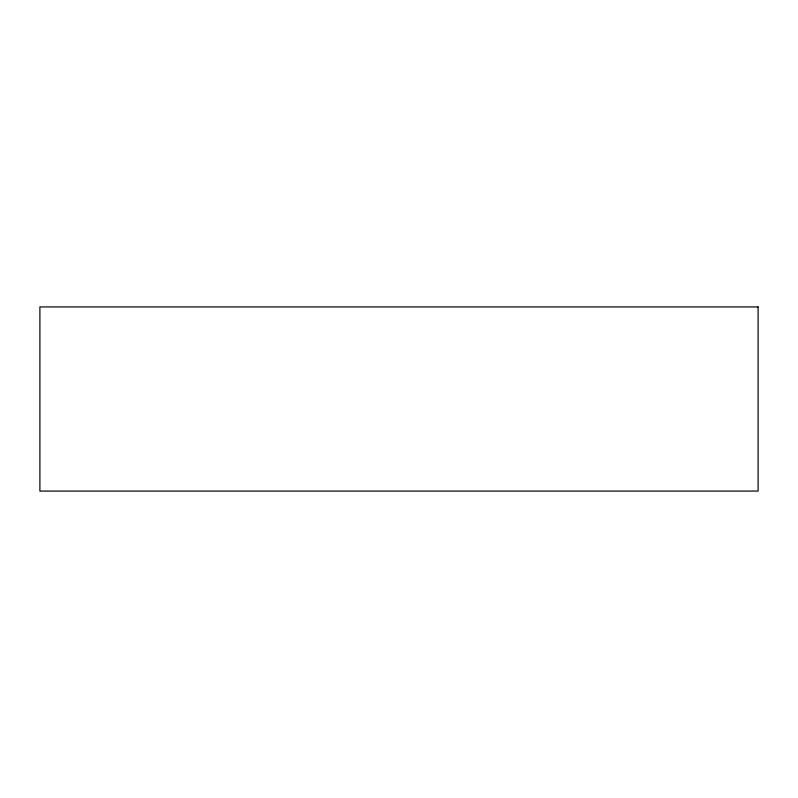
<?xml version="1.0" encoding="UTF-8"?>
<svg xmlns="http://www.w3.org/2000/svg" width="798" height="798" viewBox="0 0 798 798"><rect width="100%" height="100%" fill="white"/><g stroke="black" fill="none" stroke-linecap="round" stroke-linejoin="round"><path stroke-width="1.2" d="M758.1 306.921L39.9 306.921L39.9 491.079L758.1 491.079L758.1 306.921"/></g></svg>
